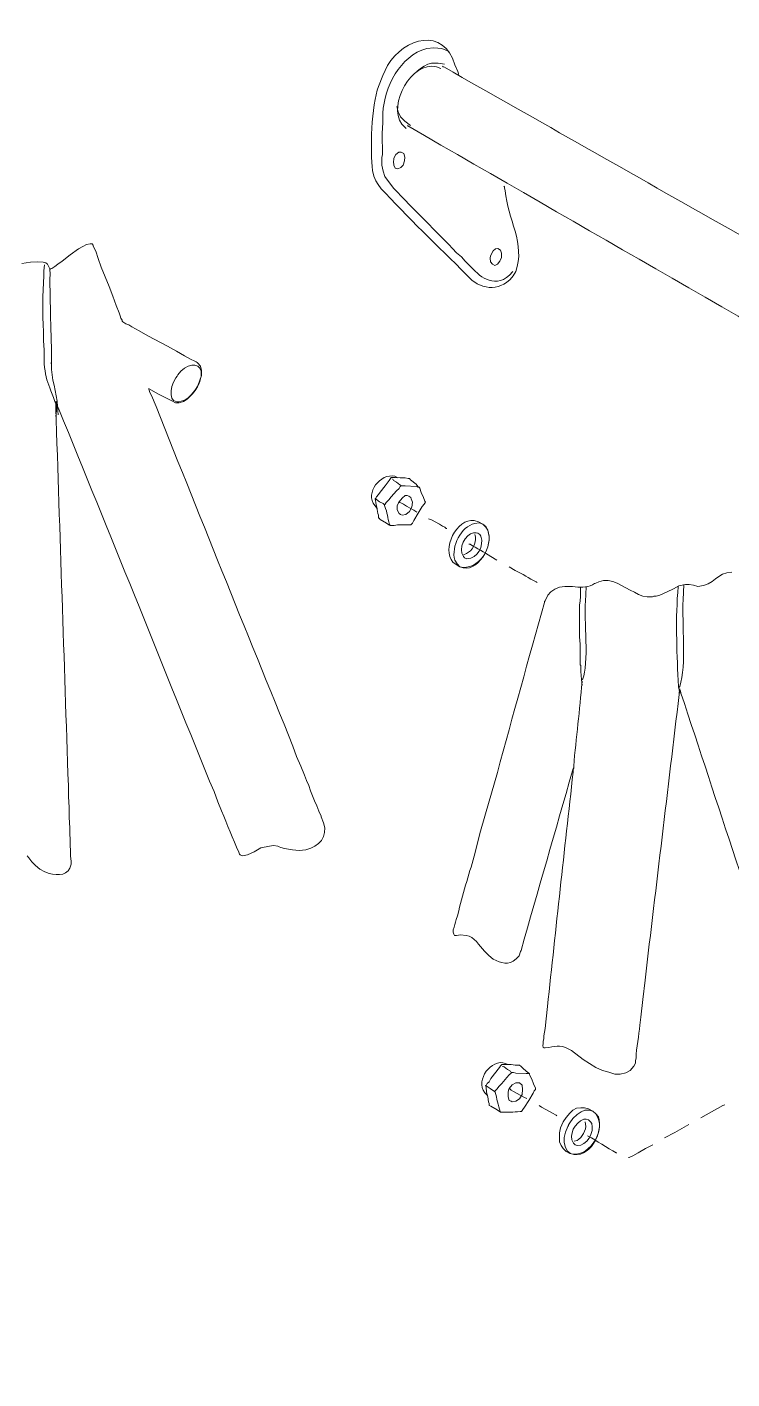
# Model space of a CAD drawing. Extents: x 0 to 593, y 0 to 274.
# Drawn here: x 481.96 to 507.61, y 60.95 to 110.16 of the extents above; entities that cross this region are included whole.
import ezdxf

# ---------------------------------------------------------------- set-up
doc = ezdxf.new("R2010")
doc.units = 0
doc.header["$LTSCALE"] = 0.3
doc.header["$MEASUREMENT"] = 0
doc.layers.add('1', color=1, linetype='CONTINUOUS')

msp = doc.modelspace()

# ---------------------------------------------------------------- linework, layer by layer
at = {"layer": '1', "color": 41, "lineweight": 13}
for points in [[(497.322, 109.268), (497.055, 109.378), (496.766, 109.399), (496.5, 109.377)], [(497.145, 108.801), (496.923, 108.845), (496.679, 108.844), (496.546, 108.799), (496.412, 108.732), (496.279, 108.643), (496.147, 108.532)], [(497.523, 108.78), (497.634, 108.536), (497.657, 108.447), (497.657, 108.425)], [(494.749, 107.995), (494.903, 108.396), (495.08, 108.751)], [(497.012, 108.645), (496.857, 108.711)], [(494.907, 107.019), (494.908, 106.686), (494.887, 106.286), (494.888, 105.509), (494.866, 105.42), (494.867, 105.131), (494.912, 104.909), (494.979, 104.71), (495.113, 104.532), (495.202, 104.422), (495.291, 104.289)], [(495.907, 106.577), (495.707, 106.732), (495.551, 106.887), (495.462, 107.065), (495.417, 107.264)], [(495.596, 106.621), (495.752, 106.466)], [(495.003, 104.11), (494.847, 104.265), (494.736, 104.42), (494.647, 104.553), (494.58, 104.731), (494.535, 104.931)], [(499.31, 104.365), (499.332, 104.343), (499.332, 104.299), (499.355, 104.188)], [(497.584, 101.941), (497.762, 101.786), (497.896, 101.631)], [(482.576, 101.104), (482.575, 101.281), (482.597, 101.503)], [(482.798, 101.171), (482.797, 101.326)], [(498.542, 100.722), (498.342, 100.81), (498.142, 100.943)], [(499.296, 100.968), (499.407, 101.035), (499.518, 101.124), (499.629, 101.257)], [(499.74, 101.258), (499.651, 101.102), (499.541, 100.969), (499.408, 100.857)], [(482.583, 98.395), (482.56, 98.75), (482.559, 99.061)], [(482.85, 97.885), (482.85, 97.929), (482.828, 97.929), (482.85, 97.907), (482.85, 97.862), (482.85, 97.907)], [(487.406, 96.519), (487.295, 96.564), (487.228, 96.652), (487.205, 96.763), (487.205, 96.919), (487.227, 97.074), (487.293, 97.23), (487.381, 97.385), (487.426, 97.452), (487.448, 97.497), (487.558, 97.63), (487.691, 97.741), (487.824, 97.808), (487.958, 97.853), (488.069, 97.853), (488.18, 97.809), (488.246, 97.743), (488.291, 97.632)], [(483.011, 95.975), (483.032, 96.198), (483.032, 96.375)], [(483.099, 96.042), (483.076, 96.331)], [(496.229, 93.411), (496.184, 93.433), (496.118, 93.521), (495.917, 93.676), (495.873, 93.721), (495.828, 93.721), (495.717, 93.742), (495.54, 93.742), (495.362, 93.764), (495.207, 93.763), (495.184, 93.719), (495.14, 93.652), (494.985, 93.452), (494.808, 93.229), (494.742, 93.14), (494.675, 93.051), (494.653, 93.007), (494.631, 92.985)], [(495.563, 93.453), (495.563, 93.476), (495.518, 93.498), (495.407, 93.586), (495.296, 93.653), (495.273, 93.697), (495.251, 93.697)], [(495.34, 93.808), (495.451, 93.742)], [(494.965, 92.741), (494.965, 92.764), (494.987, 92.786), (495.031, 92.853), (495.12, 92.942), (495.208, 93.053), (495.408, 93.275), (495.496, 93.364), (495.54, 93.431), (495.563, 93.453), (495.718, 93.454), (496.118, 93.433), (496.184, 93.411), (496.229, 93.411), (496.251, 93.366), (496.296, 93.211), (496.385, 93.034), (496.43, 92.9), (496.452, 92.856), (496.408, 92.789), (496.342, 92.7), (496.187, 92.456), (496.032, 92.189), (495.988, 92.1), (495.921, 92.033), (495.433, 92.032), (495.322, 92.009), (495.167, 92.009), (495.144, 92.053)], [(494.699, 92.63), (494.61, 92.74)], [(494.965, 92.764), (494.92, 92.808), (494.787, 92.874), (494.676, 92.963), (494.653, 92.985), (494.631, 92.985)], [(496.142, 92.5), (496.031, 92.566), (495.764, 92.721), (495.653, 92.787), (495.564, 92.832), (495.497, 92.854), (495.475, 92.876)], [(494.744, 92.386), (494.744, 92.274), (494.766, 92.275), (494.811, 92.23), (495.033, 92.098), (495.122, 92.031), (495.167, 92.009)], [(497.232, 91.903), (497.21, 91.903), (497.165, 91.947), (497.076, 91.992), (496.965, 92.058), (496.676, 92.213), (496.565, 92.257)], [(498.253, 92.083), (498.408, 92.106), (498.542, 92.062), (498.653, 91.973), (498.72, 91.84), (498.653, 91.951), (498.542, 92.062), (498.386, 92.15), (498.23, 92.194)], [(498.209, 91.75), (498.298, 91.75), (498.365, 91.728), (498.431, 91.684), (498.476, 91.618)], [(498.254, 91.684), (498.276, 91.595)], [(497.457, 90.683), (497.568, 90.594), (497.702, 90.506), (497.613, 90.616), (497.523, 90.749)], [(497.945, 90.995), (497.834, 90.95)], [(497.967, 90.795), (497.878, 90.839), (497.834, 90.883)], [(499.5, 90.51), (499.723, 90.377)], [(500.479, 89.957), (500.523, 89.935)], [(502.101, 89.429), (502.1, 89.784)], [(502.279, 89.251), (502.3, 89.784)], [(502.766, 89.963), (502.655, 89.918), (502.61, 89.896)], [(506.363, 89.794), (506.208, 89.838), (506.052, 89.86), (505.919, 89.86), (505.675, 89.815), (505.475, 89.703), (505.254, 89.592), (504.987, 89.48), (504.854, 89.435), (504.765, 89.435), (504.721, 89.413), (504.521, 89.412), (504.366, 89.434), (504.21, 89.5), (504.055, 89.589)], [(505.631, 89.571), (505.653, 89.793)], [(505.832, 89.305), (505.852, 89.86)], [(502.153, 86.187), (502.131, 86.409), (502.108, 86.697), (502.107, 86.919), (502.085, 86.942), (502.083, 87.697), (502.06, 87.963), (502.06, 88.185)], [(502.131, 86.387), (502.175, 86.431)], [(502.153, 86.32), (502.153, 86.342)], [(505.707, 85.907), (505.662, 86.151)], [(505.662, 86.107), (505.706, 86.151)], [(501.85, 83.211), (501.85, 83.255)], [(492.751, 81.189), (492.662, 81.411), (492.662, 81.433)], [(481.963, 79.985), (482.029, 79.919), (482.141, 79.764), (482.274, 79.631), (482.43, 79.498), (482.608, 79.41), (482.764, 79.343)], [(483.562, 79.679), (483.562, 79.79)], [(497.666, 77.982), (497.622, 77.804), (497.578, 77.671)], [(497.468, 77.293), (497.469, 77.204), (497.491, 77.138), (497.513, 77.093), (497.58, 77.094), (497.735, 77.116), (497.935, 77.094)], [(498.603, 76.519), (498.759, 76.364), (498.914, 76.231)], [(501.676, 72.951), (501.765, 72.907), (502.188, 72.575), (502.655, 72.288), (502.899, 72.177), (503.121, 72.111), (503.344, 72.045), (503.543, 72.046), (503.743, 72.091), (503.898, 72.18), (504.031, 72.336), (504.098, 72.447), (504.097, 72.536), (504.119, 72.625)], [(499.368, 72.435), (499.457, 72.391)], [(499.591, 72.102), (499.569, 72.102), (499.546, 72.147), (499.435, 72.213), (499.324, 72.302), (499.279, 72.324), (499.257, 72.324)], [(500.235, 72.06), (500.213, 72.082), (500.124, 72.148)], [(498.705, 71.279), (498.616, 71.367)], [(498.971, 71.413), (498.926, 71.435), (498.815, 71.523), (498.704, 71.59), (498.659, 71.612), (498.637, 71.634)], [(500.148, 71.149), (500.059, 71.193), (499.77, 71.348), (499.659, 71.414), (499.57, 71.458), (499.526, 71.503), (499.503, 71.503)], [(501.238, 70.53), (501.216, 70.552), (501.082, 70.619), (500.971, 70.685), (500.682, 70.84), (500.593, 70.906)], [(507.343, 70.923), (507.277, 70.9), (506.478, 70.454)], [(501.708, 69.155), (501.574, 69.221), (501.463, 69.332), (501.396, 69.442), (501.329, 69.576), (501.328, 69.909), (501.372, 70.086), (501.46, 70.309), (501.571, 70.464), (501.704, 70.62), (501.815, 70.731), (501.948, 70.798), (502.103, 70.821), (502.236, 70.821), (502.392, 70.777), (502.548, 70.689), (502.659, 70.6), (502.726, 70.467)], [(501.73, 69.155), (501.619, 69.243), (501.552, 69.376), (501.507, 69.554), (501.506, 69.731), (501.55, 69.931), (501.639, 70.131), (501.661, 70.176), (501.661, 70.198), (501.705, 70.265), (501.815, 70.421), (501.971, 70.576), (502.126, 70.666), (502.259, 70.732), (502.414, 70.733), (502.548, 70.689), (502.659, 70.6), (502.748, 70.489)], [(502.215, 70.399), (502.304, 70.4), (502.393, 70.378), (502.46, 70.311), (502.504, 70.245)], [(502.26, 70.311), (502.282, 70.222)], [(506.035, 70.209), (505.525, 69.919), (505.148, 69.718)], [(501.973, 69.444), (501.907, 69.466), (501.84, 69.532)], [(501.973, 69.622), (501.862, 69.599)], [(502.372, 69.778), (502.35, 69.8)], [(504.727, 69.473), (504.461, 69.339), (504.195, 69.183), (503.995, 69.071), (503.862, 69.005), (503.84, 69.004)], [(503.417, 69.181), (503.395, 69.181)]]:
    msp.add_lwpolyline(points, dxfattribs=at)
for points in [[(497.079, 108.734), (497.101, 108.712), (497.145, 108.69, -0.000078), (507.463, 102.831), (512.222, 100.134, -0.001048), (522.539, 94.298), (522.606, 94.276), (522.628, 94.254)], [(515.087, 82.156), (515.081, 84.532, -0.001423), (515.076, 95.456), (515.076, 95.479), (515.053, 95.478, -0.000633), (495.818, 106.555), (495.796, 106.555)], [(492.058, 82.92), (491.924, 83.252), (491.768, 83.607), (491.634, 83.984, -0.001683), (486.495, 96.739), (486.428, 96.85), (486.405, 96.939), (486.383, 96.983), (486.405, 96.983), (486.717, 96.806), (487.25, 96.541), (487.361, 96.475), (487.495, 96.475), (487.65, 96.52), (487.783, 96.609), (487.938, 96.765), (488.071, 96.921), (488.181, 97.099), (488.248, 97.299), (488.314, 97.476), (488.313, 97.654), (488.269, 97.809), (488.179, 97.92), (488.157, 97.942), (488.113, 97.964), (488.046, 98.009), (487.935, 98.053), (487.69, 98.185), (487.401, 98.362), (487.068, 98.539), (486.356, 98.915), (486.045, 99.092), (485.778, 99.247), (485.667, 99.313), (485.556, 99.357), (485.489, 99.401), (485.444, 99.423), (485.422, 99.445), (485.422, 99.49), (485.378, 99.556), (485.355, 99.645), (485.31, 99.756), (485.199, 100.022), (485.087, 100.355), (484.953, 100.71), (484.662, 101.42), (484.55, 101.73), (484.461, 101.997), (484.372, 102.174), (484.372, 102.218), (484.327, 102.263), (484.26, 102.263), (484.127, 102.24), (483.994, 102.173), (483.839, 102.084), (483.529, 101.861), (483.241, 101.638), (483.085, 101.527), (482.975, 101.438), (482.864, 101.371), (482.819, 101.349), (482.797, 101.326), (482.797, 101.349), (482.708, 101.526), (482.641, 101.57), (482.552, 101.592), (482.33, 101.614), (482.086, 101.591), (481.775, 101.546)], [(483.491, 81.388), (483.49, 81.743), (483.467, 82.143), (483.466, 82.543, -0.0004), (483.01, 96.286), (483.009, 96.531), (483.031, 96.486), (483.054, 96.375), (483.121, 96.242, -0.001363), (488.595, 82.711), (488.774, 82.334), (488.908, 81.957), (489.042, 81.624, 0.008053), (489.667, 80.116), (489.69, 80.049), (489.712, 80.027), (489.801, 79.983), (489.978, 80.028), (490.222, 80.139), (490.466, 80.273), (490.777, 80.341), (490.932, 80.363), (491.088, 80.341), (491.132, 80.319), (491.199, 80.297), (491.332, 80.253), (491.621, 80.209), (491.865, 80.188), (492.11, 80.211)], [(498.033, 91.328), (498.077, 91.328, -0.012018), (498.833, 90.886), (499.056, 90.753)], [(501.168, 89.693), (501.012, 89.603), (500.902, 89.47), (500.813, 89.27), (500.791, 89.248), (500.791, 89.203, 0.003614), (499.075, 83.026), (498.635, 81.515), (498.437, 80.804), (498.261, 80.115)], [(504.249, 73.824), (504.293, 74.113), (504.358, 74.757), (504.445, 75.468, -0.000177), (505.685, 85.863), (505.685, 85.951), (505.707, 86.018), (505.707, 86.062), (505.707, 86.04), (505.729, 85.996), (505.751, 85.907, 0.000324), (509.756, 73.771), (509.891, 73.394), (510.002, 73.039), (510.114, 72.706)], [(499.758, 76.233), (499.869, 76.344), (499.913, 76.5), (499.935, 76.544, -0.001497), (501.806, 83.077), (501.828, 83.166), (501.85, 83.211), (501.85, 83.166), (501.828, 83.122), (501.828, 83.033, 0.001158), (500.895, 74.504), (500.852, 74.06), (500.808, 73.704), (500.764, 73.438), (500.765, 73.327), (500.743, 73.238), (500.743, 73.149), (500.721, 73.082), (500.743, 73.016), (500.765, 72.994), (500.81, 72.994)], [(499.568, 72.391), (499.235, 72.39), (499.19, 72.346), (499.146, 72.279), (498.836, 71.879), (498.77, 71.767), (498.704, 71.701), (498.659, 71.634), (498.637, 71.634), (498.637, 71.612), (498.66, 71.567), (498.682, 71.39), (498.727, 71.212), (498.75, 71.035), (498.772, 70.968), (498.772, 70.901), (498.839, 70.879), (499.061, 70.747), (499.15, 70.68), (499.195, 70.658), (499.173, 70.658), (499.172, 70.68, -0.004963), (498.993, 71.39), (498.971, 71.413), (499.059, 71.502), (499.126, 71.591), (499.237, 71.702), (499.414, 71.924), (499.502, 72.013), (499.569, 72.08), (499.591, 72.102), (499.657, 72.103), (499.746, 72.081), (500.124, 72.059), (500.235, 72.06), (500.235, 72.037), (500.257, 71.993), (500.324, 71.86), (500.391, 71.683), (500.458, 71.527), (500.458, 71.483), (500.414, 71.438), (500.37, 71.349), (500.215, 71.083), (500.06, 70.838), (499.994, 70.749), (499.95, 70.682), (499.905, 70.682)], [(506.051, 54.977, 0.001828), (513.653, 60.68)]]:
    msp.add_lwpolyline(points, format="xyb", dxfattribs=at)
for points in [[(495.577, 105.599), (495.666, 105.555), (495.71, 105.422), (495.688, 105.289), (495.644, 105.133), (495.556, 105.044), (495.445, 105), (495.356, 105.022), (495.311, 105.132), (495.289, 105.266), (495.311, 105.332), (495.311, 105.377), (495.377, 105.51), (495.488, 105.599)], [(499.094, 102.1), (499.183, 102.034), (499.227, 101.923), (499.228, 101.767), (499.161, 101.634), (499.073, 101.523), (498.984, 101.478), (498.895, 101.522), (498.828, 101.611), (498.806, 101.744), (498.828, 101.833), (498.916, 102.011), (499.005, 102.077)], [(495.852, 93.077), (495.919, 93.032), (495.941, 92.988), (495.986, 92.855), (495.964, 92.677), (495.876, 92.522), (495.743, 92.41), (495.61, 92.388), (495.543, 92.41), (495.499, 92.454), (495.432, 92.587), (495.431, 92.743), (495.497, 92.876), (495.608, 93.009), (495.719, 93.099), (495.786, 93.099)], [(499.88, 71.726), (499.969, 71.637), (499.992, 71.482), (499.97, 71.304), (499.882, 71.148), (499.749, 71.059), (499.616, 71.037), (499.571, 71.059), (499.505, 71.081), (499.46, 71.214), (499.459, 71.369), (499.481, 71.458), (499.503, 71.525), (499.614, 71.658), (499.747, 71.725)]]:
    msp.add_lwpolyline(points, close=True, dxfattribs=at)
for points in [[(495.08, 108.751), (495.677, 109.784), (497.144, 110.155), (497.523, 108.78)], [(496.5, 109.377), (495.527, 109.104), (494.959, 107.958), (494.907, 107.019)], [(496.857, 108.711), (495.949, 108.917), (495.083, 107.353), (495.596, 106.621)], [(494.535, 104.931), (494.434, 105.654), (494.491, 107.299), (494.749, 107.995)], [(498.142, 100.943), (497.123, 101.99), (495.976, 103.034), (495.003, 104.11)], [(495.291, 104.289), (496.048, 103.5), (496.836, 102.738), (497.584, 101.941)], [(499.355, 104.188), (499.439, 103.217), (500.105, 102.225), (499.74, 101.258)], [(497.896, 101.631), (498.277, 101.259), (498.679, 100.724), (499.296, 100.968)], [(482.559, 99.061), (482.528, 99.768), (482.518, 100.395), (482.576, 101.104)], [(482.85, 97.907), (482.858, 98.996), (482.782, 100.082), (482.798, 101.171)], [(499.408, 100.857), (499.131, 100.666), (498.865, 100.628), (498.542, 100.722)], [(483.032, 96.375), (482.733, 97.238), (482.56, 97.358), (482.583, 98.395)], [(483.076, 96.331), (483.051, 96.896), (482.829, 97.338), (482.85, 97.885)], [(488.291, 97.632), (488.365, 97.163), (487.851, 96.464), (487.406, 96.519)], [(494.61, 92.74), (494.246, 93.2), (494.812, 93.921), (495.34, 93.808)], [(494.631, 92.985), (494.655, 92.823), (494.704, 92.533), (494.744, 92.386)], [(495.144, 92.053), (495.061, 92.317), (495.093, 92.44), (494.965, 92.741)], [(497.457, 90.683), (497.023, 91.137), (497.599, 92.286), (498.23, 92.194)], [(497.523, 90.749), (497.386, 91.249), (497.746, 91.976), (498.253, 92.083)], [(497.834, 90.883), (497.628, 91.167), (497.911, 91.699), (498.209, 91.75)], [(498.72, 91.84), (498.955, 91.308), (498.356, 90.217), (497.702, 90.506)], [(498.72, 91.84), (498.952, 91.248), (498.376, 90.34), (497.702, 90.506)], [(498.276, 91.595), (498.301, 91.366), (498.165, 91.084), (497.945, 90.995)], [(498.476, 91.618), (498.591, 91.272), (498.354, 90.802), (497.967, 90.795)], [(499.723, 90.377), (499.984, 90.256), (500.224, 90.093), (500.479, 89.957)], [(504.055, 89.589), (503.649, 89.747), (503.228, 90.161), (502.766, 89.963)], [(507.605, 90.308), (507.039, 90.328), (506.996, 89.814), (506.363, 89.794)], [(502.61, 89.896), (502.21, 89.601), (501.602, 89.946), (501.168, 89.693)], [(505.662, 86.151), (505.603, 87.314), (505.552, 88.405), (505.631, 89.571)], [(502.06, 88.185), (502.067, 88.618), (502.03, 88.999), (502.101, 89.429)], [(502.175, 86.431), (502.414, 86.925), (502.216, 88.658), (502.279, 89.251)], [(505.706, 86.151), (505.962, 86.927), (505.779, 88.464), (505.832, 89.305)], [(501.85, 83.255), (501.932, 84.277), (502.072, 85.3), (502.153, 86.32)], [(492.662, 81.433), (492.433, 81.926), (492.265, 82.415), (492.058, 82.92)], [(483.562, 79.79), (483.513, 80.271), (483.541, 80.893), (483.491, 81.388)], [(492.11, 80.211), (492.594, 80.315), (492.912, 80.687), (492.751, 81.189)], [(498.261, 80.115), (498.08, 79.399), (497.825, 78.704), (497.666, 77.982)], [(482.764, 79.343), (483.094, 79.273), (483.495, 79.255), (483.562, 79.679)], [(497.578, 77.671), (497.531, 77.551), (497.507, 77.416), (497.468, 77.293)], [(497.935, 77.094), (498.255, 77.057), (498.396, 76.718), (498.603, 76.519)], [(498.914, 76.231), (499.216, 76.093), (499.466, 75.963), (499.758, 76.233)], [(504.119, 72.625), (504.121, 72.999), (504.231, 73.456), (504.249, 73.824)], [(500.81, 72.994), (501.181, 73.043), (501.303, 73.143), (501.676, 72.951)], [(498.616, 71.367), (498.258, 71.838), (498.858, 72.615), (499.368, 72.435)], [(500.124, 72.148), (499.681, 72.51), (500.087, 72.3), (499.568, 72.391)], [(499.905, 70.682), (499.636, 70.653), (499.46, 70.658), (499.195, 70.658)], [(501.84, 69.532), (501.637, 69.843), (501.905, 70.278), (502.215, 70.399)], [(502.726, 70.467), (502.994, 69.918), (502.34, 68.944), (501.708, 69.155)], [(502.748, 70.489), (502.959, 69.936), (502.405, 68.894), (501.73, 69.155)], [(502.504, 70.245), (502.609, 69.936), (502.332, 69.413), (501.973, 69.444)], [(502.282, 70.222), (502.315, 69.989), (502.155, 69.743), (501.973, 69.622)], [(503.395, 69.181), (503.061, 69.34), (502.684, 69.64), (502.372, 69.778)]]:
    msp.add_open_spline(points, degree=3, dxfattribs=at)

doc.saveas('drawing.dxf')
